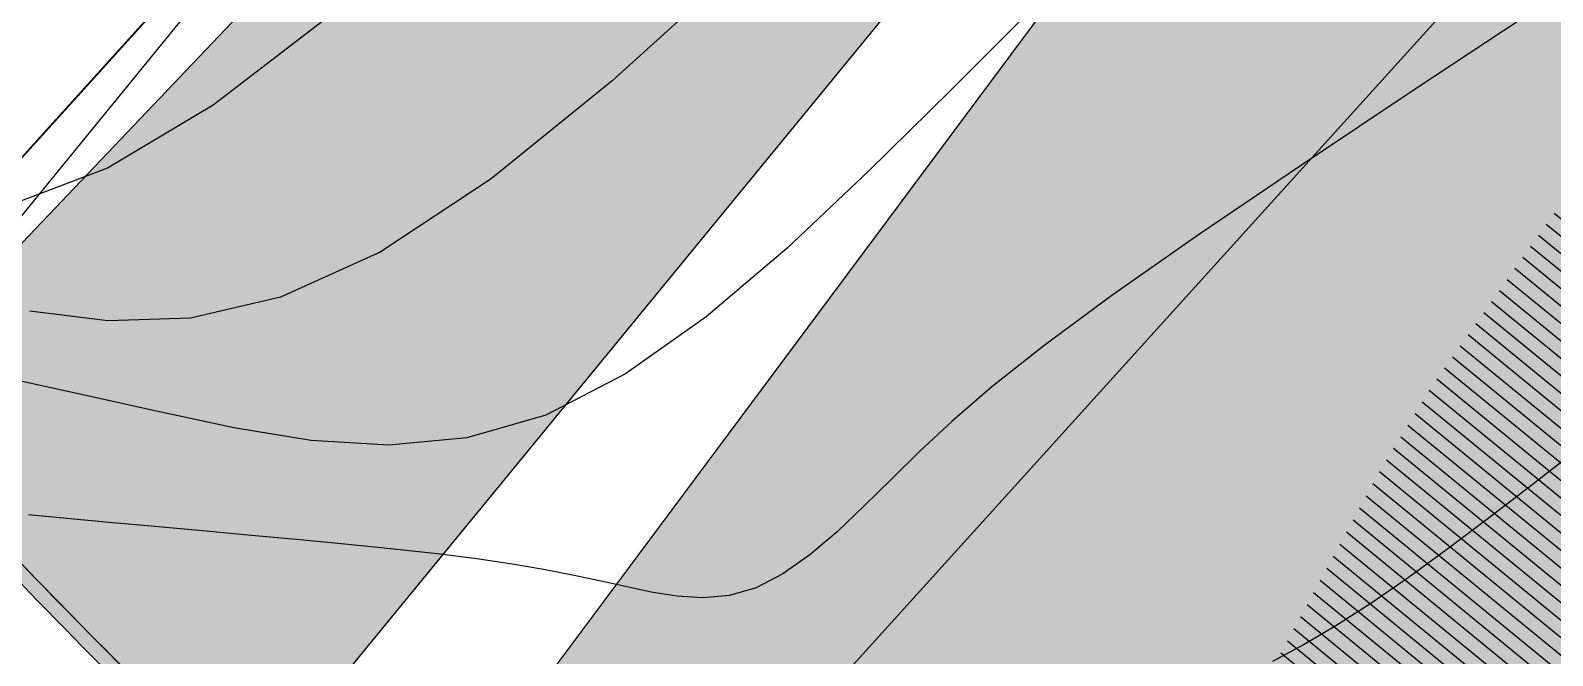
# Model space of a CAD drawing. Extents: x -196763 to -87623, y -65703 to -55832.
# Drawn here: x -87815.55 to -87794.42, y -65610.39 to -65601.72 of the extents above; entities that cross this region are included whole.
import ezdxf

# ---------------------------------------------------------------- set-up
doc = ezdxf.new("R2010")
doc.units = 0
doc.header["$MEASUREMENT"] = 0
doc.linetypes.add('DASHED', pattern=[70, 50, -20])
for name, color, linetype in [('0_PROP.corte', 10, 'Continuous'), ('0_PROP.PMC', 5, 'Continuous'), ('0_PROP.trama', 251, 'Continuous'), ('0_PROP.vista4', 140, 'Continuous'), ('0_PROPfinal', 4, 'Continuous'), ('0_tramas piso0', 7, 'Continuous'), ('CV', 8, 'Continuous'), ('CVD', 6, 'Continuous')]:
    doc.layers.add(name, color=color, linetype=linetype)

msp = doc.modelspace()

# ---------------------------------------------------------------- hatches: boundary and pattern name
at = {"layer": '0_PROP.trama'}
h = msp.add_hatch(dxfattribs=at)
h.set_pattern_fill('ANSI31', color=5, scale=1.5, angle=-42.14304215208207)
h.set_pattern_definition([(320.7139156958359, (-87632.68341267237, -65913.38772524208), (0.118723670199725, 0.1451238785807041), [])])
h.paths.add_polyline_path([(-87769.14541830216, -65585.0748832637), (-87775.46196216629, -65581.39547320941), (-87786.65323195851, -65594.55881939428), (-87786.95052029232, -65594.91913544339), (-87792.52552029233, -65601.97613544337), (-87794.35437048243, -65604.18877226202), (-87796.07937048242, -65606.625772262), (-87796.8308583682, -65607.84973203791), (-87802.14920448106, -65617.62716506742), (-87802.66891252605, -65618.47237226421), (-87803.7292147566, -65620.09577885158), (-87802.3213693038, -65621.23440735872), (-87799.6487732236, -65623.30285082945), (-87798.54000190506, -65622.934998276)])
h = msp.add_hatch(color=256, dxfattribs=at)
h.dxf.hatch_style = 1
edge = h.paths.add_edge_path()
edge.add_line((-87812.6433795543, -65612.42831853931), (-87812.51844189655, -65612.28171976692))
edge.add_arc((-87704.14765399089, -65501.4081540243), 155.0392700311026, 223.8976485634946, 225.6540299730254, ccw=False)
edge.add_line((-87815.86578429029, -65608.90808246234), (-87816.01011405612, -65609.04653432651))
edge.add_arc((-87722.83421558904, -65519.65205784616), 129.1244379671906, 223.8134518173412, 225.9310006975266)
edge = h.paths.add_edge_path()
edge.add_line((-87810.77080004157, -65613.94294737486), (-87810.90652139836, -65614.08521834655))
edge.add_arc((-87718.16673759412, -65515.24201291452), 135.5383589989754, 226.8247030543718, 233.0253626053064)
edge.add_line((-87799.6878340959, -65623.52385619991), (-87799.56751517074, -65623.36409589119))
edge.add_arc((-87717.45314874478, -65514.3448555183), 136.4842992619217, 226.8646259028792, 233.0125803918554, ccw=False)
h.paths.add_polyline_path([(-87820.69944182342, -65603.50202374249), (-87820.69069029778, -65603.50394451628), (-87824.7609922158, -65598.8912566276), (-87824.9109552192, -65599.02358613157), (-87820.20042311444, -65604.36181774843), (-87820.10508706793, -65604.17557893261)])
edge = h.paths.add_edge_path()
edge.add_line((-87819.024645367, -65603.0026795664), (-87818.8114989262, -65602.75357224893))
edge.add_line((-87818.8114989262, -65602.75357224893), (-87818.99399999989, -65602.78000000003))
edge.add_line((-87818.99399999989, -65602.78000000003), (-87819.3774974493, -65602.75423376515))
edge.add_line((-87819.3774974493, -65602.75423376517), (-87819.38079857561, -65602.76068251021))
edge.add_arc((-87820.17594142118, -65604.31399279949), 1.744999999905353, 48.717779373311885, 62.89199661738752, ccw=False)
at = {"layer": '0_tramas piso0', "transparency": 33554536}
h = msp.add_hatch(color=55, dxfattribs=at)
h.dxf.hatch_style = 1
h.paths.add_polyline_path([(-87781.7809999997, -65601.28999999983), (-87775.5119999997, -65593.67299999984), (-87769.82599999971, -65586.05499999985), (-87769.14541639673, -65585.07488498761), (-87800.25799999974, -65566.9319999999), (-87824.76427293461, -65598.89553566973), (-87820.06336234172, -65604.22286366516), (-87804.16696016902, -65587.33033000435), (-87795.44570266905, -65577.69216171658), (-87782.47044034101, -65589.43392842048), (-87789.85012772687, -65597.58905025314), (-87789.18288350634, -65598.19302472676), (-87790.52446474844, -65599.6755417099), (-87796.28570937291, -65594.46199083174), (-87810.77110312911, -65613.94266354441, 0.02651848822541035), (-87799.64873484462, -65623.30284045258), (-87798.53999999969, -65622.93499999985), (-87796.16799999971, -65620.21999999986), (-87792.15799999969, -65615.61899999986), (-87787.5719999997, -65608.83699999984)])
h.paths.add_polyline_path([(-87797.21333572443, -65593.6235198), (-87801.47850383651, -65589.76386234871), (-87817.73821874248, -65606.85784306857), (-87816.63203835012, -65608.1114269553, 0.002029062586950126), (-87815.86963336663, -65608.91180361237, 0.00801598864144035), (-87812.5210253551, -65612.27920385658)], flags=17)

# ---------------------------------------------------------------- linework, layer by layer
at = {"layer": '0_PROP.corte', "linetype": 'Continuous'}
for centre, radius, start, end in [((-87717.63715000093, -65514.57638507024), 136.3886587147308, 223.3742244973074, 225.7376006886203), ((-87717.63715003777, -65514.57638510625), 136.1939498133252, 223.3742244969445, 225.8401109706687), ((-87709.18071360659, -65506.16693625262), 148.1183086874013, 223.9211266378817, 225.7596195425816)]:
    msp.add_arc(centre, radius, start, end, dxfattribs=at)
at = {"layer": '0_PROP.PMC', "linetype": 'DASHED', "ltscale": 0.003, "const_width": 0.025}
msp.add_lwpolyline([(-87818.86840422329, -65607.01863578818), (-87800.57754394837, -65586.80628476365, -0.4177873617352916), (-87799.44304030109, -65586.7565955969, 0.006093214799435055), (-87794.9387926801, -65590.83264611571, 0.1894121641012578), (-87794.32501015096, -65591.05597076716, 0.1595334505209035), (-87793.9125687099, -65590.90922515866), (-87790.24475521935, -65586.85610066651), (-87789.21602106464, -65585.71929597098, 0.2076646090111332), (-87789.08266256435, -65585.32485003283, 0.2049112630226178), (-87789.28181527962, -65584.94940877164), (-87791.4468459354, -65582.9901971407), (-87793.75502027356, -65580.90144980705, 0.2032386289263878), (-87794.1411519218, -65580.7672372192, 0.1919116757609042), (-87794.49095332422, -65580.93436296168, 0.005170120628326949), (-87796.75680637578, -65583.4382483208, -1.10664150771215)], format="xyb", dxfattribs=at)
at = {"layer": '0_PROP.vista4', "linetype": 'Continuous'}
for points in [[(-87817.84681681034, -65606.95350559738), (-87802.8224052187, -65588.54679995184), (-87820.20042311442, -65604.36181774843)], [(-87817.84680594761, -65606.95349601253), (-87801.47848251084, -65589.76383995295)], [(-87812.51844189655, -65612.28171976692), (-87797.21333572463, -65593.6235198002)], [(-87810.87309170746, -65614.05017541209), (-87796.2861464056, -65594.46257768659)]]:
    msp.add_lwpolyline(points, dxfattribs=at)
at = {"layer": '0_PROPfinal', "linetype": 'Continuous'}
msp.add_lwpolyline([(-87776.9732309174, -65575.37256117299), (-87791.96023813645, -65591.93398289832), (-87789.40425461778, -65594.24698138854), (-87814.27368643797, -65621.72899580434)], dxfattribs=at)
at = {"layer": 'CV', "linetype": 'Continuous'}
for points in [[(-87800.2516297469, -65590.87398266226, 0), (-87802.25799999991, -65592.872, 0), (-87802.25799999991, -65592.872, 0), (-87804.66499999989, -65595.26199999999, 0), (-87807.00799999989, -65597.549, 0), (-87809.22199999989, -65599.62900000002, 0), (-87811.24399999989, -65601.39800000002, 0), (-87813.00999999986, -65602.75300000003, 0), (-87813.00999999986, -65602.75300000003, 0), (-87814.47599999988, -65603.62500000003, 0), (-87815.68499999987, -65604.08300000001, 0)], [(-87797.83455875254, -65593.06103643728, 0), (-87798.27599999991, -65593.49499999997, 0), (-87800.09699999989, -65595.29999999999, 0), (-87801.97199999989, -65597.16699999999, 0), (-87801.97199999989, -65597.16699999999, 0), (-87803.85099999988, -65599.02900000001, 0), (-87805.69599999988, -65600.80799999999, 0), (-87807.47399999987, -65602.41700000002, 0), (-87809.15099999987, -65603.774, 0), (-87810.69199999986, -65604.79300000003, 0), (-87810.69199999986, -65604.79300000003, 0), (-87812.07699999986, -65605.41900000002, 0), (-87813.32599999986, -65605.70800000001, 0), (-87814.47499999987, -65605.74400000004, 0), (-87815.55599999987, -65605.611, 0)], [(-87794.60899999988, -65601.39699999994, 0), (-87796.3129999999, -65602.52199999997, 0), (-87797.90499999988, -65603.58399999997, 0), (-87799.33099999987, -65604.55199999997, 0), (-87800.53499999989, -65605.39499999999, 0), (-87800.53499999989, -65605.39499999999, 0), (-87801.47999999986, -65606.09099999999, 0), (-87802.20199999986, -65606.663, 0), (-87802.75799999986, -65607.13999999998, 0), (-87803.20299999988, -65607.555, 0), (-87803.59199999984, -65607.93899999998, 0), (-87803.59199999984, -65607.93899999998, 0), (-87803.97199999986, -65608.31399999998, 0), (-87804.35099999985, -65608.671, 0), (-87804.72799999986, -65608.99099999998, 0), (-87805.10299999986, -65609.25699999998, 0), (-87805.47499999986, -65609.449, 0), (-87805.47499999986, -65609.449, 0), (-87805.84199999986, -65609.555, 0), (-87806.20699999985, -65609.589, 0), (-87806.56899999987, -65609.56700000001, 0), (-87806.92899999986, -65609.508, 0), (-87807.28799999985, -65609.432, 0), (-87807.28799999985, -65609.432, 0), (-87807.64999999985, -65609.35200000001, 0), (-87808.02399999986, -65609.27300000002, 0), (-87808.42399999985, -65609.195, 0), (-87808.86199999985, -65609.12, 0), (-87809.35199999985, -65609.04800000001, 0), (-87809.35199999985, -65609.04800000001, 0), (-87809.90099999985, -65608.978, 0), (-87810.50099999984, -65608.91200000001, 0), (-87811.13899999986, -65608.848, 0), (-87811.80399999986, -65608.78500000003, 0), (-87812.47999999986, -65608.72300000003, 0), (-87812.47999999986, -65608.72300000003, 0), (-87813.15699999986, -65608.66100000002, 0), (-87813.81899999986, -65608.60100000002, 0), (-87814.45199999986, -65608.54300000003, 0), (-87815.04099999985, -65608.48800000001, 0), (-87815.57199999985, -65608.43800000002, 0)], [(-87794.09899999987, -65607.55399999997, 0), (-87794.69999999985, -65608.02099999995, 0), (-87795.29299999986, -65608.47599999997, 0), (-87795.86999999985, -65608.90999999997, 0), (-87796.42199999985, -65609.31099999996, 0), (-87796.94299999988, -65609.66899999997, 0), (-87796.94299999988, -65609.66899999997, 0), (-87797.42599999985, -65609.97599999997, 0), (-87797.87699999985, -65610.23999999996, 0), (-87798.30399999986, -65610.47099999996, 0)]]:
    msp.add_polyline3d(points, dxfattribs=at)
at = {"layer": 'CVD', "linetype": 'Continuous'}
msp.add_polyline3d([(-87795.01197708304, -65595.61501102473, 0), (-87795.9679999999, -65596.32199999996, 0), (-87797.10899999991, -65597.22699999998, 0), (-87797.10899999991, -65597.22699999998, 0), (-87798.24699999989, -65598.20199999999, 0), (-87799.38299999989, -65599.23799999998, 0), (-87800.51699999988, -65600.31799999997, 0), (-87801.64999999988, -65601.42799999999, 0), (-87802.78199999988, -65602.55299999999, 0), (-87802.78199999988, -65602.55299999999, 0), (-87803.91399999987, -65603.671, 0), (-87805.04299999987, -65604.73499999999, 0), (-87806.16799999986, -65605.69, 0), (-87807.28499999986, -65606.47999999998, 0), (-87808.39199999986, -65607.05300000001, 0), (-87808.39199999986, -65607.05300000001, 0), (-87809.48799999988, -65607.37, 0), (-87810.57399999988, -65607.46900000001, 0), (-87811.65199999986, -65607.40400000004, 0), (-87812.72599999985, -65607.23000000001, 0), (-87813.79699999986, -65607.00100000002, 0), (-87813.79699999986, -65607.00100000002, 0), (-87814.86199999986, -65606.76500000001, 0), (-87815.89099999986, -65606.53800000003, 0)], dxfattribs=at)

doc.saveas('drawing.dxf')
